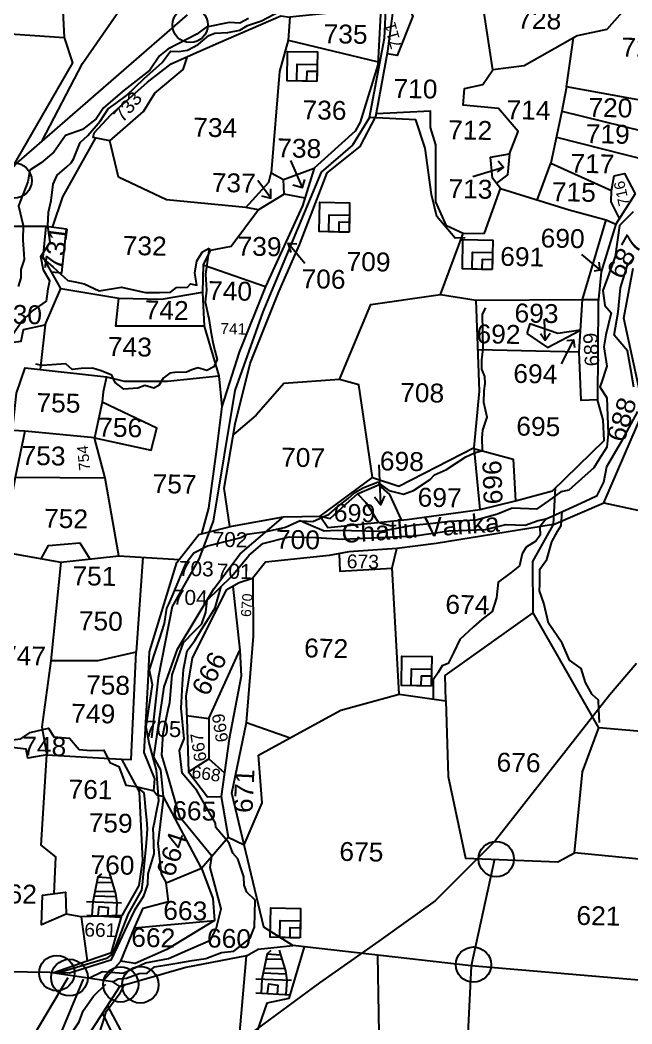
# Model space of a CAD drawing. Header units: inches. Extents: x 206739 to 240559, y 1587423 to 1599564.
# Drawn here: x 210719 to 211284, y 1588989 to 1589916 of the extents above; entities that cross this region are included whole.
import ezdxf

# ---------------------------------------------------------------- set-up
doc = ezdxf.new("R2010")
doc.units = ezdxf.units.IN
doc.header["$MEASUREMENT"] = 0
for name, color, linetype in [('BOUNDRY STONES', 240, 'Continuous'), ('PLOTS', 7, 'Continuous'), ('PLOTS NO', 7, 'Continuous'), ('ROADS', 1, 'Continuous'), ('STREAMS', 4, 'Continuous'), ('VILLAGE', 7, 'Continuous'), ('wells', 7, 'Continuous')]:
    doc.layers.add(name, color=color, linetype=linetype)
doc.styles.get("Standard").update_dxf_attribs({"font": 'arial.ttf'})

msp = doc.modelspace()

# ---------------------------------------------------------------- linework, layer by layer
at = {"layer": 'BOUNDRY STONES'}
for centre in [(210875.608, 1589911.84692), (210712.93858, 1589768.02742), (211158.3178, 1589140.94349), (210752.45341, 1589035.65739), (211137.31219, 1589043.41353), (210811.48078, 1589025.17908)]:
    msp.add_circle(centre, 16.31484, dxfattribs=at)
at = {"layer": 'BOUNDRY STONES', "color": 1}
for centre in [(210764.0713, 1589031.46771), (210829.60075, 1589024.80466)]:
    msp.add_circle(centre, 16.92669, dxfattribs=at)
at = {"layer": 'PLOTS'}
for points in [[(211279.14973, 1589929.0015), (211260.53342, 1589907.49134), (211233.05621, 1589901.70036), (211219.42917, 1589894.01056), (211184.24769, 1589874.15749), (211155.22056, 1589870.27558), (211145.59054, 1589932.76551), (211182.13264, 1589942.66378), (211196.1739, 1589960.97232)], [(210757.60043, 1589930.66384), (210759.20781, 1589900.36036), (210767.06521, 1589876.95444), (210710.41955, 1589778.62719), (210687.64485, 1589772.65852), (210655.86086, 1589788.16561), (210613.53341, 1589787.07101), (210610.49346, 1589824.22205), (210590.09042, 1589822.55253), (210582.74373, 1589816.65224), (210577.89683, 1589787.18447), (210613.53341, 1589787.07101)], [(211063.32853, 1589927.11096), (211051.76282, 1589927.70701), (211049.04318, 1589874.93563), (211032.74548, 1589822.02164), (211027.93476, 1589813.73337), (210990.24205, 1589779.60015), (210979.51231, 1589744.62392), (210945.0722, 1589670.04811), (210920.92808, 1589609.30546), (210905.03261, 1589559.19758)], [(210912.30917, 1589448.28518), (210907.08534, 1589483.68375), (210917.30881, 1589543.12463), (210931.12632, 1589598.85049), (210957.49425, 1589665.08194), (210976.47817, 1589708.54349), (211002.28059, 1589775.20887), (211032.66795, 1589799.37961), (211047.28592, 1589827.21728), (211056.60169, 1589879.17541), (211058.12962, 1589887.69732), (211063.32853, 1589927.11096), (211075.02858, 1589931.18582), (211081.17576, 1589919.89622), (211066.77055, 1589883.47029), (211057.66447, 1589885.10295)], [(211051.76282, 1589927.70701), (210967.75717, 1589919.06797), (210966.24896, 1589897.66804), (211049.19447, 1589877.87114)], [(210872.90921, 1589921.34672), (210795.18809, 1589853.70722), (210717.46032, 1589786.06194), (210710.41955, 1589778.62719), (210703.58246, 1589732.00883), (210708.30928, 1589668.09821), (210676.1692, 1589648.66498), (210604.34068, 1589644.73596), (210474.74567, 1589600.69297), (210387.23303, 1589677.22219), (210386.06376, 1589736.05974), (210344.42712, 1589741.15596), (210351.48931, 1589863.48703), (210330.36369, 1589923.74534)], [(210927.08227, 1589743.21466), (210853.85589, 1589750.09538), (210809.53386, 1589771.16441), (210801.42351, 1589804.77661), (210832.39213, 1589831.8346), (210843.00973, 1589848.68531), (210869.07579, 1589870.79502), (210873.02921, 1589882.7452), (210901.76049, 1589895.17834), (210959.43307, 1589920.13551), (210967.75717, 1589919.06797)], [(210592.02855, 1589822.71113), (210589.9915, 1589850.26771), (210595.81188, 1589908.6718), (210596.12603, 1589911.29996), (210759.20781, 1589900.36036)], [(210966.24896, 1589897.66804), (210958.00377, 1589868.85534), (210950.49076, 1589775.02771), (210961.98262, 1589769.12052), (210990.24205, 1589779.60015)], [(211223.19782, 1589854.68591), (211229.8263, 1589899.87771)], [(210801.42351, 1589804.77661), (210786.0147, 1589807.92987), (210786.88998, 1589812.20703), (210802.26877, 1589828.72165), (210836.22813, 1589859.09649), (210857.93704, 1589875.92166), (210873.02921, 1589882.7452)], [(211170.72583, 1589792.68715), (211178.76692, 1589813.38671), (211160.50994, 1589834.71099), (211127.68481, 1589837.67508), (211129.08663, 1589853.19925), (211145.87422, 1589856.74448), (211155.22056, 1589870.27558)], [(211335.84275, 1589818.24034), (211321.20394, 1589829.34553), (211306.28372, 1589839.47511), (211223.19782, 1589854.68591), (211219.05527, 1589832.05806), (211294.108, 1589813.79332), (211306.28372, 1589839.47511)], [(211127.69, 1589719.16241), (211112.30567, 1589726.15867), (211102.44743, 1589748.42042), (211102.62123, 1589801.02363), (211097.69738, 1589817.22434), (211097.77882, 1589832.28258), (211047.71061, 1589829.58598)], [(211219.05527, 1589832.05806), (211208.76927, 1589783.97894)], [(210748.54905, 1589724.80114), (210757.88992, 1589753.03293), (210788.64915, 1589807.39076)], [(211213.91227, 1589808.0185), (211298.94052, 1589786.65062)], [(211162.2477, 1589760.57645), (211154.80739, 1589770.32817), (211153.05902, 1589789.63899), (211170.72583, 1589792.68715), (211168.65308, 1589773.23835), (211158.49836, 1589765.49056)], [(211196.31785, 1589750.04305), (211208.76927, 1589783.97894), (211264.77989, 1589758.90469), (211267.25754, 1589772.34734), (211276.77798, 1589774.57964), (211286.69656, 1589755.66254), (211268.96015, 1589727.80713)], [(210962.59233, 1589755.33297), (210938.86499, 1589741.01917), (210927.08227, 1589743.21466), (210948.33798, 1589766.63853), (210950.49076, 1589775.02771)], [(210981.71383, 1589751.80033), (210962.59233, 1589755.33297), (210961.98262, 1589769.12052)], [(211106.84733, 1589662.82254), (211127.69, 1589719.16241), (211147.44929, 1589719.54138), (211162.2477, 1589760.57645), (211225.84956, 1589740.9128), (211259.85961, 1589731.75604)], [(211272.24684, 1589732.96894), (211264.57777, 1589748.43839), (211264.77989, 1589758.90469)], [(210938.86499, 1589741.01917), (210913.40493, 1589707.08581), (210894.04171, 1589703.34871), (210887.64312, 1589690.08994), (210945.0722, 1589670.04811)], [(210850.93013, 1589198.77185), (210848.69268, 1589223.58194), (210841.99155, 1589235.00579), (210851.49622, 1589300.1994), (210864.04562, 1589334.8297), (210897.52481, 1589390.61121), (210921.92544, 1589423.12972), (210961.71794, 1589457.1281), (210995.73925, 1589457.81865), (211002.82606, 1589447.44043), (211075.93438, 1589454.95009), (211143.6594, 1589464.16155), (211176.2021, 1589472.15745), (211210.18426, 1589481.31183), (211258.04574, 1589527.82136), (211257.08241, 1589546.90531), (211251.77036, 1589565.33456), (211236.91556, 1589564.81291), (211234.81652, 1589609.70763), (211238.18103, 1589658.15445), (211259.85961, 1589731.75604), (211268.96015, 1589727.80713), (211255.4215, 1589683.74683), (211252.44179, 1589655.23627), (211251.77036, 1589565.33456)], [(210616.90804, 1589607.35224), (210719.4743, 1589619.5441), (210721.54498, 1589630.35015), (210741.79922, 1589634.60733), (210756.10709, 1589668.41854), (210739.90758, 1589697.37917), (210742.6235, 1589725.52638), (210711.56674, 1589725.56033)], [(210747.51506, 1589683.77891), (210756.98712, 1589682.72435), (210761.49529, 1589723.2166), (210742.6235, 1589725.52638)], [(210887.64312, 1589690.08994), (210887.15099, 1589665.03489)], [(211347.22873, 1589135.20582), (211230.50128, 1589146.90052), (211237.97751, 1589221.52256), (211253.19166, 1589262.31515), (211210.38639, 1589337.32033), (211192.5764, 1589368.52774), (211192.01971, 1589415.90348), (211211.14481, 1589450.12464), (211257.6757, 1589470.0967), (211294.65397, 1589555.76854), (211276.21554, 1589640.86846), (211284.9914, 1589687.22831)], [(210756.10709, 1589668.41854), (210809.63827, 1589659.4369), (210849.12841, 1589658.55181), (210887.15099, 1589665.03489), (210888.49739, 1589633.60382), (210807.03407, 1589633.4214), (210809.63827, 1589659.4369)], [(210995.73925, 1589457.81865), (211043.93524, 1589493.72898), (211068.34402, 1589485.47172), (211137.87148, 1589521.47656), (211142.97739, 1589573.331), (211139.89289, 1589657.6269), (211238.18103, 1589658.15445), (211252.46278, 1589658.04779)], [(211013.65592, 1589584.14176), (211042.36896, 1589653.57857), (211106.84733, 1589662.82254), (211139.89289, 1589657.6269)], [(210640.05846, 1588402.49979), (210627.49533, 1588570.77079), (210619.26925, 1588680.95115), (210606.67756, 1588749.78948), (210726.27773, 1588793.98652), (210742.76848, 1588885.64191), (210764.21053, 1588951.26812), (210810.72826, 1589023.24612), (210804.31985, 1589027.38773), (210745.97373, 1589036.27771), (210684.12279, 1589037.07197), (210694.43818, 1589080.07013), (210639.66505, 1589095.80465), (210631.0883, 1589262.72881), (210632.78181, 1589362.49291), (210634.49506, 1589463.42044), (210639.23632, 1589540.93303), (210616.90804, 1589607.35224), (210604.34068, 1589644.73596), (210613.45525, 1589644.86416)], [(210741.79922, 1589634.60733), (210737.15537, 1589593.46547)], [(210888.49739, 1589633.60382), (210902.12767, 1589587.61547)], [(211186.6484, 1589626.66068), (211205.80432, 1589613.64343), (211236.14631, 1589629.78458), (211215.24984, 1589626.72028), (211189.27225, 1589635.58552), (211186.6484, 1589626.66068)], [(211141.56867, 1589611.82969), (211234.81652, 1589609.70763)], [(210711.54388, 1589536.9346), (210715.30774, 1589571.6408), (210723.11393, 1589595.05038), (210798.33047, 1589586.56037), (210795.32109, 1589572.67532), (210794.20578, 1589563.38569)], [(210798.33047, 1589586.56037), (210814.65742, 1589582.75612), (210854.5845, 1589582.75548), (210902.12767, 1589587.61547), (210905.03261, 1589559.19758), (210899.85577, 1589519.95138), (210892.65598, 1589465.36899), (210885.9903, 1589441.55087)], [(211043.93524, 1589493.72898), (211031.47966, 1589579.40373), (211013.65592, 1589584.14176), (210962.0387, 1589580.43085), (210936.64238, 1589551.10613), (210915.63144, 1589533.37215)], [(210797.13276, 1589493.06419), (210787.12957, 1589530.17065), (210839.6142, 1589518.75388), (210844.91092, 1589539.15212), (210794.20578, 1589563.38569), (210787.12957, 1589530.17065), (210722.89886, 1589536.3067), (210714.10468, 1589493.74963)], [(210722.89886, 1589536.3067), (210639.23632, 1589540.93303)], [(211136.56956, 1589520.80236), (211173.87138, 1589510.68506), (211176.2021, 1589472.15745)], [(211143.6594, 1589464.16155), (211137.87148, 1589521.47656)], [(210809.79782, 1589421.33149), (210797.13276, 1589493.06419), (210714.10468, 1589493.74963), (210701.31361, 1589424.88185)], [(210995.73925, 1589457.81865), (211004.9173, 1589455.77722), (211019.8239, 1589469.32264), (211030.08519, 1589478.64692), (211038.0553, 1589470.55155), (211042.46804, 1589463.35208), (211049.29503, 1589452.21371), (211060.40169, 1589449.17241)], [(211030.08519, 1589478.64692), (211049.46309, 1589486.78433), (211059.78053, 1589477.88985), (211070.41188, 1589454.38282)], [(211211.14481, 1589450.12464), (211212.98349, 1589484.032)], [(211257.6757, 1589470.0967), (211319.13457, 1589456.89586), (211374.48604, 1589401.27224), (211430.91993, 1589399.31434)], [(210842.08278, 1589203.94287), (210843.03493, 1589215.27477), (210833.0482, 1589239.51788), (210836.69778, 1589305.25165), (210838.2125, 1589332.53378), (210852.82861, 1589380.74453), (210863.20909, 1589414.98419), (210883.53192, 1589440.92183), (210914.17512, 1589448.76263), (210961.71794, 1589457.1281)], [(211211.14481, 1589450.12464), (211102.76847, 1589432.66858), (211066.59412, 1589427.90805), (211022.22796, 1589424.99958), (211004.09498, 1589421.56985), (210945.2452, 1589415.3499), (210933.14249, 1589400.31649), (210920.94568, 1589396.40222), (210909.03841, 1589389.54297), (210877.37669, 1589327.05331), (210871.7022, 1589291.61528), (210872.40351, 1589270.59244), (210874.0328, 1589221.75241), (210891.50226, 1589198.5034), (210904.24282, 1589198.81026), (210910.7177, 1589161.36604), (210925.46879, 1589154.04129), (210913.99029, 1589201.99897), (210927.71471, 1589267.31773), (210934.24401, 1589346.96064), (210933.93482, 1589401.30068)], [(210738.05457, 1589418.56145), (210744.65467, 1589430.83945), (210773.7168, 1589433.28279), (210782.92777, 1589418.33164)], [(210704.45055, 1589424.58981), (210756.05772, 1589415.33179), (210809.79782, 1589421.33149), (210865.52995, 1589417.94627)], [(211013.16147, 1589423.28471), (211013.79671, 1589407.13593), (211062.37779, 1589409.78457)], [(211068.72988, 1589293.27527), (211062.35963, 1589410.11769), (211066.59412, 1589427.90805)], [(210756.05772, 1589415.33179), (210746.92627, 1589324.17441)], [(210831.86597, 1589419.99105), (210825.61674, 1589332.10331)], [(210914.99204, 1589392.9726), (210921.52832, 1589333.91615), (210922.72259, 1589310.01016), (210911.63927, 1589252.17219), (210904.24282, 1589198.81026)], [(211111.7832, 1589287.09691), (211111.21843, 1589310.50902), (211192.5764, 1589368.52774)], [(210812.11434, 1589233.23963), (210821.09185, 1589233.0618), (210825.61674, 1589332.10331), (210790.45504, 1589324.27867), (210746.92627, 1589324.17441), (210738.57757, 1589263.04863), (210743.16111, 1589237.18214)], [(210892.88505, 1589270.76753), (210921.52832, 1589333.91615)], [(211325.65272, 1589026.03706), (211135.22106, 1589042.37911), (210970.50196, 1589061.08831), (210943.68206, 1589077.9455), (210925.46879, 1589154.04129), (210942.27276, 1589192.96693), (210938.77522, 1589237.14677), (210980.40112, 1589259.89167), (211014.84289, 1589278.71106), (211068.72988, 1589293.27527), (211111.7832, 1589287.09691), (211113.8049, 1589217.40362), (211130.08428, 1589141.8978), (211215.15655, 1589138.5281), (211230.50128, 1589146.90052)], [(210872.30071, 1589273.67401), (210892.88505, 1589270.76753), (210892.72676, 1589233.6218)], [(210927.71471, 1589267.31773), (210967.98643, 1589253.10813)], [(211449.32683, 1589245.19965), (211253.19166, 1589262.31515)], [(210749.97338, 1589109.00405), (210751.54598, 1589143.04644), (210737.89464, 1589153.7538), (210743.16111, 1589237.18214), (210725.58323, 1589234.12739), (210724.13522, 1589242.45971), (210631.57144, 1589253.32584)], [(210743.16111, 1589237.18214), (210812.11434, 1589233.23963), (210828.52932, 1589203.15799), (210831.49021, 1589139.7635), (210828.16193, 1589116.50187), (210812.48166, 1589088.85724)], [(210874.0328, 1589221.75241), (210892.72676, 1589233.6218), (210907.27536, 1589220.68859)], [(210825.81365, 1589208.13466), (210842.08278, 1589203.94287), (210844.76119, 1589200.2298), (210850.93013, 1589198.77185)], [(210886.20535, 1589132.68542), (210850.93013, 1589198.77185), (210845.8574, 1589155.50359), (210848.75759, 1589127.41818), (210853.36965, 1589119.04037)], [(210886.20535, 1589132.68542), (210910.7177, 1589161.36604)], [(211156.85535, 1589140.8374), (211135.22106, 1589042.37911), (211124.58371, 1588829.05877), (211331.86974, 1588829.64517)], [(210824.22752, 1589077.45585), (210832.26244, 1589095.64948), (210855.685, 1589101.80783), (210853.36965, 1589119.04037), (210886.20535, 1589132.68542), (210896.51763, 1589104.45688), (210898.24144, 1589084.22381)], [(210774.80301, 1589087.4961), (210760.9829, 1589090.12323), (210738.30282, 1589080.11746), (210739.35484, 1589107.51201), (210760.59193, 1589110.4961), (210760.9829, 1589090.12323)], [(210748.82309, 1589035.84356), (210780.54983, 1589046.83001), (210803.12303, 1589054.64674), (210812.48166, 1589088.85724), (210774.80301, 1589087.4961), (210780.54983, 1589046.83001)], [(210795.45018, 1589028.73917), (210811.71294, 1589046.49497), (210824.22752, 1589077.45585), (210898.24144, 1589084.22381), (210854.02728, 1589057.31266), (210824.91313, 1589044.38906), (210811.71294, 1589046.49497)], [(210722.32828, 1588393.37512), (210757.52334, 1588454.38709), (210765.79621, 1588551.84527), (210767.1308, 1588567.56742), (210820.48911, 1588703.09568), (210847.89989, 1588703.50987), (210855.20015, 1588750.03429), (210846.89215, 1588796.90024), (210871.6125, 1588817.07552), (210875.47403, 1588845.77909), (210885.74075, 1588862.68835), (210908.71741, 1588938.54328), (210921.61746, 1588981.13139), (210927.68556, 1589051.43449), (210938.56129, 1589057.63455), (210970.50196, 1589061.08831)], [(210981.09276, 1589059.88538), (210966.89596, 1589012.15583), (210946.45886, 1589007.74304), (210924.88559, 1588945.95364), (210893.01032, 1588854.65759), (210877.56889, 1588810.43077), (210891.5178, 1588795.00798), (211023.53679, 1588781.09498), (211033.38492, 1588836.99126), (211052.66699, 1588835.37817)], [(211124.58371, 1588829.05877), (211052.66699, 1588835.37817), (211048.97804, 1589052.1748)], [(210927.68556, 1589051.43449), (210871.67211, 1589040.88481), (210810.72826, 1589023.24612)], [(210699.31598, 1588868.52881), (210706.59974, 1588879.43126), (210712.90255, 1588932.846), (210724.13358, 1588966.17677), (210763.04431, 1589031.66684)], [(210799.15169, 1589005.33342), (210813.69103, 1588978.22671), (210848.08102, 1588976.41676), (210844.67951, 1588911.78631), (210857.3825, 1588867.21613), (210871.63194, 1588817.22)]]:
    msp.add_lwpolyline(points, dxfattribs=at)
at = {"layer": 'PLOTS NO'}
for points in [[(210979.39312, 1589761.58122), (210968.57953, 1589786.50987)], [(211159.43279, 1589776.21706), (211165.16531, 1589780.07117), (211160.01535, 1589785.82051)], [(211165.16531, 1589780.07117), (211136.80837, 1589771.49966)], [(210950.2675, 1589751.63775), (210938.05273, 1589768.09601)], [(210970.47018, 1589764.22553), (210979.39312, 1589761.58122), (210981.56427, 1589768.90754)], [(210941.49334, 1589753.97012), (210950.2675, 1589751.63775), (210950.27997, 1589760.28943)], [(210968.908, 1589701.45848), (210966.07866, 1589710.31324), (210974.31527, 1589709.59249)], [(210966.07866, 1589710.31324), (210981.54656, 1589691.56259)], [(211254.50548, 1589685.49577), (211237.44931, 1589699.85347)], [(211248.77934, 1589684.54787), (211254.50548, 1589685.49577), (211253.34001, 1589692.53624)], [(211203.60847, 1589620.44337), (211202.80548, 1589639.95451)], [(211199.15064, 1589626.78515), (211203.60847, 1589620.44337), (211208.04967, 1589626.87619)], [(211229.84634, 1589620.91333), (211218.28139, 1589598.70897)], [(211223.47598, 1589620.27668), (211229.84634, 1589620.91333), (211230.56867, 1589613.6856)], [(211051.71452, 1589468.24845), (211050.27628, 1589505.47519)], [(211045.79952, 1589475.74842), (211051.71452, 1589468.24845), (211055.35537, 1589476.80967)]]:
    msp.add_lwpolyline(points, dxfattribs=at)
at = {"layer": 'ROADS'}
for points in [[(210738.90226, 1589804.72253), (210776.25827, 1589876.16148), (210861.0443, 1589999.27147), (210892.75832, 1590050.02772), (210893.93519, 1590080.07146), (210949.62588, 1590102.12898), (210964.61963, 1590108.06758), (210975.3106, 1590170.06474), (210980.0259, 1590197.40887), (210959.56986, 1590272.63205), (210953.5845, 1590308.33523), (210948.08881, 1590336.17205), (210941.93304, 1590367.3523), (210944.3314, 1590469.15801), (210942.19368, 1590535.80874), (210894.74633, 1590555.29254), (210881.04624, 1590569.53209), (210836.36587, 1590636.7276), (210822.82282, 1590657.0952), (210762.83958, 1590701.83448), (210727.11355, 1590736.36018)], [(211129.80922, 1589714.98282), (211120.50208, 1589714.81197), (211103.33306, 1589734.77595), (211098.41089, 1589755.12591), (211092.73481, 1589798.11795), (211084.10741, 1589824.05214), (211041.37607, 1589826.29965), (211055.14296, 1589899.73869), (211056.61526, 1589932.37584)], [(211041.37607, 1589826.29965), (211025.6785, 1589800.89392), (210996.56457, 1589775.67344), (210942.71302, 1589646.74831), (210917.04254, 1589573.95816), (210896.73667, 1589453.14716), (210883.55205, 1589418.1659), (210859.11802, 1589374.49459), (210846.176, 1589308.50213), (210839.83061, 1589252.99681)], [(211287.79523, 1589321.72697), (211262.9821, 1589292.30469), (211157.75377, 1589158.0046), (211101.86024, 1589102.42443), (211049.80276, 1589065.15476), (210995.1406, 1589026.63095), (210924.82787, 1588974.8883), (210880.34456, 1588830.10211), (210866.00029, 1588760.93452), (210853.76134, 1588693.50589), (210823.62584, 1588682.0284), (210775.69178, 1588569.76946), (210761.94655, 1588458.57055)], [(210551.25481, 1588769.04218), (210666.10274, 1588801.1725), (210720.0701, 1588892.80211), (210776.98506, 1589030.09299)]]:
    msp.add_lwpolyline(points, dxfattribs=at)
at = {"layer": 'STREAMS'}
for points in [[(210711.49861, 1589625.52999), (210719.94515, 1589637.66709), (210729.62979, 1589647.474), (210742.89098, 1589656.44305), (210744.44194, 1589667.84782), (210746.12469, 1589675.24671), (210740.15585, 1589685.09962), (210737.58126, 1589697.96206), (210746.30489, 1589710.98156), (210744.03131, 1589726.14445), (210744.79181, 1589738.94248), (210747.30833, 1589749.65656), (210749.1395, 1589764.74025), (210752.88917, 1589772.86796), (210761.76459, 1589780.64046), (210765.68686, 1589784.40852), (210767.80839, 1589787.95513), (210774.03193, 1589803.16038), (210781.08702, 1589809.68672), (210792.63671, 1589823.0452), (210800.03713, 1589834.17747), (210807.32397, 1589839.41809), (210816.70266, 1589846.66836), (210832.90944, 1589861.98689), (210849.92237, 1589877.18402), (210857.56464, 1589887.54283), (210865.26057, 1589887.39421), (210873.23791, 1589888.52147), (210883.09, 1589893.71255), (210893.0064, 1589902.23368), (210898.43315, 1589904.17893), (210910.51009, 1589904.97073), (210921.58544, 1589907.06312), (210928.59601, 1589911.28412), (210941.39249, 1589915.73477), (210957.72239, 1589924.13205)], [(210929.61572, 1589917.89882), (210921.39492, 1589913.43878), (210911.67829, 1589914.10421), (210890.28002, 1589909.84106), (210881.86296, 1589903.47356), (210855.1136, 1589889.34407), (210847.35395, 1589883.32812), (210838.26888, 1589870.03979), (210814.76305, 1589851.62382), (210795.45807, 1589835.34003), (210788.84689, 1589825.21754), (210776.33538, 1589815.20899), (210760.57306, 1589809.61953), (210749.69808, 1589794.30446), (210737.95621, 1589784.28105), (210727.56128, 1589777.56292), (210725.55792, 1589766.83893), (210716.91846, 1589744.71162), (210721.43369, 1589726.53792), (210720.91978, 1589713.22261), (210721.95012, 1589700.13378), (210722.36435, 1589695.00066), (210719.36434, 1589685.83346), (210719.21594, 1589678.14865), (210716.74888, 1589669.99617)], [(211284.7208, 1589739.0505), (211272.08907, 1589726.56838), (211268.24265, 1589697.71042), (211261.11547, 1589678.16731), (211256.79967, 1589666.33313), (211258.73181, 1589652.60149), (211264.53923, 1589645.74939), (211259.55106, 1589625.49706), (211257.71822, 1589614.47891), (211260.61347, 1589596.6295), (211255.45881, 1589581.36196), (211254.14343, 1589577.46596), (211260.57211, 1589567.29527), (211261.81602, 1589533.84105), (211260.50211, 1589521.73448), (211253.53627, 1589510.54583), (211248.55211, 1589502.54019), (211237.25885, 1589492.5275), (211225.36921, 1589481.98607), (211218.12176, 1589480.22595), (211206.5818, 1589472.17312), (211195.47111, 1589464.41983), (211188.61791, 1589464.70167), (211172.99011, 1589465.34438), (211159.63032, 1589459.59991), (211139.819, 1589454.32088), (211115.76229, 1589452.89826), (211097.36272, 1589450.82722), (211080.863, 1589449.25861), (211051.32506, 1589443.6283), (211011.56796, 1589444.63496), (210999.40712, 1589444.06095), (210984.94758, 1589450.27135), (210977.26532, 1589453.57089), (210963.83361, 1589447.44395), (210945.78444, 1589443.51465), (210928.33731, 1589440.85024), (210922.33714, 1589437.73091), (210891.61544, 1589430.18751), (210879.07032, 1589423.68982), (210871.03537, 1589413.06106), (210863.39446, 1589394.87595), (210859.57353, 1589385.78226), (210855.48357, 1589376.69599), (210853.72504, 1589372.78923), (210851.57693, 1589358.54352), (210846.98284, 1589344.34349), (210842.42958, 1589330.26965), (210837.79688, 1589315.95026), (210840.50322, 1589302.41129), (210834.76826, 1589263.07451), (210837.79375, 1589247.02682), (210844.33775, 1589223.29373), (210846.40794, 1589194.86338), (210844.15204, 1589184.31839), (210842.25428, 1589174.62039), (210841.13914, 1589168.92177), (210841.35609, 1589163.53687), (210842.07353, 1589145.72906), (210836.54478, 1589127.45738), (210836.18245, 1589117.55899), (210832.37134, 1589106.19008), (210824.09482, 1589093.61369), (210817.25005, 1589079.00165), (210808.52392, 1589060.37334), (210802.47835, 1589047.46741), (210779.03862, 1589040.1485), (210764.18626, 1589035.51095), (210748.82309, 1589035.84356)], [(210893.26854, 1589705.7073), (210889.73867, 1589681.67963), (210890.71477, 1589666.71065), (210889.45358, 1589655.99619), (210892.73389, 1589640.627), (210894.82098, 1589628.58449), (210896.52709, 1589618.65496), (210898.48059, 1589610.61577), (210900.4341, 1589602.57657), (210897.55861, 1589595.80426), (210890.95905, 1589592.5627), (210882.77865, 1589594.82629), (210877.26144, 1589593.03779), (210872.36854, 1589590.81601), (210861.60996, 1589590.60269), (210856.96021, 1589590.06076), (210850.54301, 1589585.34171), (210846.61864, 1589578.67941), (210841.92824, 1589576.03264), (210833.7521, 1589578.50673), (210827.17267, 1589576.31759), (210814.28987, 1589575.30299), (210806.39365, 1589581.35125), (210803.36167, 1589588.14789), (210793.52765, 1589592.12795), (210785.5662, 1589594.80854), (210774.80356, 1589594.38465), (210766.56219, 1589593.49099), (210760.75767, 1589598.65663), (210747.87893, 1589597.85252), (210739.00512, 1589596.97107), (210733.12743, 1589598.34797)], [(210737.58126, 1589697.96206), (210748.93843, 1589687.87528), (210762.53482, 1589675.79976), (210769.49912, 1589674.37996), (210777.802, 1589672.68727), (210791.61715, 1589666.05226), (210812.08669, 1589669.39935), (210827.42838, 1589665.98443), (210834.35895, 1589664.44175), (210847.27893, 1589664.70035), (210857.48551, 1589664.91907), (210862.98125, 1589669.17905), (210873.18802, 1589669.39776), (210875.95395, 1589672.463), (210881.76157, 1589671.3113), (210879.8931, 1589682.36654), (210881.7828, 1589693.97301), (210886.95238, 1589702.08689), (210893.26854, 1589705.7073)], [(211285.53822, 1589577.08769), (211282.57449, 1589593.52743), (211279.45861, 1589610.81112), (211267.32686, 1589625.22169), (211271.0135, 1589646.40623), (211273.09106, 1589669.02856), (211279.51036, 1589689.92883), (211284.82491, 1589696.10615)], [(210977.26532, 1589453.57089), (210988.88893, 1589453.06146), (211004.1571, 1589459.69568), (211011.86031, 1589466.60193), (211021.59627, 1589474.22487), (211027.63341, 1589479.7775), (211035.28574, 1589484.03915), (211037.57766, 1589485.12873), (211048.64853, 1589489.39513), (211059.09659, 1589481.63437), (211072.78538, 1589478.34647), (211081.80794, 1589481.69977), (211097.27024, 1589491.85772), (211101.26508, 1589496.18999), (211112.37919, 1589500.94828), (211121.4504, 1589506.82029), (211130.39314, 1589512.56876), (211138.1642, 1589516.45015), (211145.64896, 1589518.57329), (211145.49686, 1589530.29263), (211145.8853, 1589537.3402), (211150.04295, 1589549.4543), (211147.02416, 1589562.99276), (211147.10709, 1589573.82567), (211147.99029, 1589580.35971), (211147.73848, 1589586.91567), (211144.97278, 1589593.88455), (211145.01213, 1589602.45062), (211146.2181, 1589612.63198), (211145.73246, 1589644.68329), (211148.86987, 1589650.46377)], [(210782.11435, 1589030.7711), (210794.56604, 1589037.11823), (210813.67871, 1589035.65695), (210834.36885, 1589045.08694), (210855.50027, 1589049.04751), (210875.90642, 1589057.93682), (210894.43303, 1589066.00737), (210899.7825, 1589076.58867), (210904.34125, 1589094.97844), (210898.72838, 1589115.83798), (210894.03414, 1589133.28352), (210895.65007, 1589143.7362), (210873.53686, 1589170.65974), (210866.16381, 1589179.63667), (210855.27583, 1589217.38917), (210849.59004, 1589237.10381), (210850.57334, 1589257.07104), (210855.37383, 1589279.09469), (210856.78783, 1589285.58182), (210859.00845, 1589311.17145), (210864.51293, 1589327.17458), (210869.36342, 1589341.27636), (210879.19552, 1589351.19179), (210886.44263, 1589358.50031), (210890.20893, 1589369.27285), (210891.39853, 1589380.40389), (210914.11829, 1589402.36588), (210930.07812, 1589421.7167), (210942.86763, 1589432.66447), (210967.04794, 1589438.75048), (210991.64845, 1589438.27541), (211016.50112, 1589436.70328), (211083.12196, 1589439.84697), (211114.92926, 1589444.42049), (211148.3134, 1589445.6871), (211167.26858, 1589450.2358), (211185.03042, 1589449.61978), (211197.14693, 1589454.02752), (211204.55865, 1589455.52261), (211225.65364, 1589465.03368), (211244.60404, 1589473.57782), (211251.5898, 1589477.09272), (211257.84044, 1589489.25889), (211260.57982, 1589503.67719), (211265.39003, 1589512.04864), (211270.97507, 1589521.76856), (211274.83753, 1589528.4906), (211289.20613, 1589554.62742)], [(211253.73604, 1589267.3258), (211253.18777, 1589279.1638), (211252.78869, 1589287.78045), (211247.0483, 1589293.04873), (211240.66199, 1589304.22394), (211236.83299, 1589317.09475), (211226.1053, 1589324.66986), (211219.39932, 1589340.46431), (211206.74629, 1589358.93456), (211202.44704, 1589377.63126), (211198.39011, 1589388.76149), (211198.50989, 1589394.96376), (211198.77852, 1589408.87454), (211205.16233, 1589417.86419), (211209.747, 1589434.06267), (211215.38389, 1589444.42394), (211218.39274, 1589449.40706), (211219.18762, 1589462.11836)], [(211204.55865, 1589455.52261), (211198.49292, 1589448.08681), (211198.99322, 1589440.33671), (211194.80865, 1589434.79468), (211185.96157, 1589429.14872), (211182.34812, 1589423.01392), (211179.96155, 1589411.93202), (211172.07782, 1589405.87975), (211160.27638, 1589396.81988), (211158.61238, 1589382.29098), (211154.46087, 1589369.66645), (211144.99796, 1589362.2874), (211137.29312, 1589355.45607), (211124.83633, 1589343.86915), (211118.74157, 1589331.47953), (211114.014, 1589321.86919), (211108.41243, 1589319.46382), (211104.60847, 1589313.52661), (211100.13235, 1589306.54029), (211100.15422, 1589294.02951), (211100.16342, 1589288.7644)], [(210804.31985, 1589027.38773), (210809.05471, 1589030.16992), (210816.94919, 1589031.0187), (210828.63273, 1589035.22703), (210835.94621, 1589035.65788), (210842.732, 1589041.34625), (210855.80886, 1589043.52527), (210865.12946, 1589045.07838), (210877.37295, 1589047.11853), (210889.97178, 1589049.21789), (210904.58045, 1589054.5979), (210916.06303, 1589055.80647), (210921.59232, 1589060.27664), (210931.01139, 1589067.89153), (210933.61232, 1589074.49054), (210935.01832, 1589078.05781), (210935.59452, 1589102.89601), (210928.00336, 1589110.33711), (210925.55022, 1589116.82083), (210925.26979, 1589124.54984), (210921.74302, 1589134.77308), (210919.54586, 1589141.14209), (210915.09025, 1589146.43516), (210911.68733, 1589155.65478), (210899.36048, 1589170.05283), (210899.1542, 1589174.20462), (210881.72827, 1589204.22428), (210868.29765, 1589220.26195), (210867.31191, 1589228.51315), (210865.7808, 1589241.32954), (210870.05588, 1589252.01323), (210867.16977, 1589280.54817), (210868.51367, 1589302.70328), (210869.33486, 1589316.24105), (210873.00645, 1589333.40899), (210880.06377, 1589343.10552), (210886.20998, 1589353.0484), (210892.56307, 1589363.32596), (210898.67084, 1589373.20668), (210904.30319, 1589392.87814)], [(210705.98903, 1589250.4828), (210719.2495, 1589252.20786), (210727.95855, 1589257.98318), (210744.65635, 1589261.81319), (210749.79632, 1589254.0094), (210764.09899, 1589252.63254), (210773.15473, 1589242.11161), (210783.49932, 1589241.25146), (210795.8527, 1589241.67328), (210799.62391, 1589233.95379), (210801.43801, 1589230.24042), (210809.6861, 1589226.55784), (210813.88536, 1589215.69048), (210816.33218, 1589209.3583), (210825.81365, 1589208.13466), (210832.94959, 1589202.05807), (210833.40025, 1589196.64537), (210834.00897, 1589189.33431), (210834.55581, 1589182.76647), (210835.38654, 1589177.34675), (210835.77214, 1589168.82453), (210835.17669, 1589159.55231), (210834.73083, 1589152.60943), (210832.86625, 1589133.4853), (210831.5625, 1589120.11342), (210830.80716, 1589112.36625), (210818.34544, 1589090.39598), (210806.97983, 1589061.21244), (210803.97205, 1589053.48934), (210798.39307, 1589049.00188), (210752.10604, 1589035.34335)], [(210760.98492, 1588972.40171), (210773.05412, 1588990.43029), (210776.7231, 1589000.60125), (210786.27753, 1589014.39246), (210797.64688, 1589025.36139)], [(210814.97611, 1589025.80399), (210810.06615, 1589015.90393), (210797.43439, 1588999.00568), (210794.53194, 1588989.69913), (210790.62889, 1588977.18422)], [(210794.55507, 1588998.22095), (210802.76494, 1588981.54756)]]:
    msp.add_lwpolyline(points, dxfattribs=at)
at = {"layer": 'VILLAGE', "color": 5}
for points in [[(210793.70401, 1589127.2925), (210790.36789, 1589124.46365), (210785.60297, 1589101.47463), (210784.87678, 1589088.85046)], [(210801.2016, 1589127.57556), (210803.61384, 1589119.47091), (210806.72286, 1589109.02523), (210807.95211, 1589100.59302), (210807.20276, 1589087.56619)], [(210789.38486, 1589119.72091), (210803.61384, 1589119.47091)], [(210790.36789, 1589124.46365), (210802.40772, 1589123.52324)], [(210787.64259, 1589111.31509), (210806.09491, 1589111.13503)], [(210779.95517, 1589101.69742), (210812.23469, 1589100.42408)], [(210786.75725, 1589107.0436), (210807.11976, 1589106.30264)], [(210780.0376, 1589089.12883), (210811.223, 1589087.33493)], [(210790.54638, 1589088.52433), (210791.68513, 1589097.24579), (210799.80285, 1589096.18586), (210799.33306, 1589088.01888)], [(210950.28363, 1589056.44525), (210946.86652, 1589053.54773), (210941.98591, 1589030.00058), (210941.24209, 1589017.06993)], [(210946.86652, 1589053.54773), (210959.19865, 1589052.58448)], [(210957.96325, 1589056.73519), (210960.43405, 1589048.43378), (210963.61855, 1589037.7345), (210964.87765, 1589029.09757), (210964.1101, 1589015.75448)], [(210945.85963, 1589048.68984), (210960.43405, 1589048.43378)], [(210943.16822, 1589035.70476), (210964.02509, 1589034.94581)], [(210944.07506, 1589040.07995), (210962.97535, 1589039.89551)], [(210936.201, 1589030.22878), (210969.26419, 1589028.92453)], [(210947.04934, 1589016.73588), (210948.21574, 1589025.66907), (210956.53054, 1589024.58342), (210956.04934, 1589016.21816)], [(210936.28544, 1589017.35506), (210968.22795, 1589015.51761)]]:
    msp.add_lwpolyline(points, dxfattribs=at)
at = {"layer": 'wells', "color": 0}
for points in [[(210992.704, 1589859.68851), (210965.17029, 1589860.22021), (210965.69486, 1589887.38419), (210993.22857, 1589886.85248)], [(210992.704, 1589859.68851), (210974.11296, 1589860.04752), (210974.41499, 1589875.68734), (210993.00602, 1589875.32832)], [(210992.704, 1589859.68851), (210983.48333, 1589859.86657), (210983.6633, 1589869.18625), (210992.88397, 1589869.00819)], [(211022.37481, 1589720.30602), (210994.8411, 1589720.83773), (210995.36567, 1589748.00171), (211022.89938, 1589747.47)], [(211022.37481, 1589720.30602), (211003.78378, 1589720.66503), (211004.0858, 1589736.30485), (211022.67684, 1589735.94583)], [(211022.37481, 1589720.30602), (211013.15414, 1589720.48408), (211013.33412, 1589729.80377), (211022.55479, 1589729.62571)], [(211154.63424, 1589685.79156), (211127.10053, 1589686.32327), (211127.6251, 1589713.48725), (211155.15881, 1589712.95554)], [(211154.63424, 1589685.79156), (211136.0432, 1589686.15058), (211136.34523, 1589701.79039), (211154.93626, 1589701.43138)], [(211154.63424, 1589685.79156), (211145.41357, 1589685.96963), (211145.59354, 1589695.28931), (211154.81421, 1589695.11125)], [(211098.30044, 1589300.92093), (211070.76673, 1589301.45264), (211071.2913, 1589328.61662), (211098.82501, 1589328.08491)], [(211098.30044, 1589300.92093), (211079.7094, 1589301.27994), (211080.01143, 1589316.91976), (211098.60246, 1589316.56074)], [(211098.30044, 1589300.92093), (211089.07976, 1589301.09899), (211089.25974, 1589310.41868), (211098.48041, 1589310.24061)], [(210977.13391, 1589068.14092), (210949.6002, 1589068.67263), (210950.12477, 1589095.83661), (210977.65848, 1589095.3049)], [(210977.13391, 1589068.14092), (210958.54288, 1589068.49994), (210958.8449, 1589084.13975), (210977.43593, 1589083.78073)], [(210977.13391, 1589068.14092), (210967.91324, 1589068.31898), (210968.09321, 1589077.63867), (210977.31388, 1589077.46061)]]:
    msp.add_lwpolyline(points, close=True, dxfattribs=at)

# ---------------------------------------------------------------- texts
at = {"layer": 'PLOTS'}
for s, height, rotation, p in [('728', 17.440824, 358.89368629, (211177.60141, 1589908.44906)), ('711', 10.6544, 105.90811229, (211071.56262, 1589891.52153)), ('735', 17.440824, 358.89368629, (210998.73787, 1589895.09205)), ('721', 17.440824, 358.89368629, (211273.77881, 1589882.68793)), ('710', 17.440824, 358.89368629, (211063.30739, 1589844.5317)), ('733', 12.616036, 50.19311585, (210813.35205, 1589821.02409)), ('736', 17.440824, 358.89368629, (210979.22767, 1589824.78104)), ('714', 17.440824, 358.89368629, (211167.70734, 1589824.85225)), ('720', 17.440824, 358.89368629, (211243.31133, 1589827.02907)), ('734', 17.440824, 358.89368629, (210878.29073, 1589808.70772)), ('712', 17.440824, 358.89368629, (211113.85452, 1589806.29694)), ('719', 17.440824, 358.89368629, (211240.8807, 1589802.70149)), ('738', 17.440824, 358.89368629, (210955.8843, 1589789.56383)), ('717', 17.440824, 358.89368629, (211226.70369, 1589775.3004)), ('737', 17.440824, 358.89368629, (210895.39825, 1589757.59188)), ('713', 17.440824, 358.89368629, (211114.04529, 1589751.94978)), ('715', 17.440824, 358.89368629, (211209.57705, 1589749.08391)), ('716', 9.995283, 102.55559699, (211281.50461, 1589745.78077)), ('731', 17.440824, 82.76849788, (210757.86026, 1589684.24489)), ('690', 17.440824, 358.89368629, (211199.25337, 1589706.27814)), ('732', 17.440824, 358.89368629, (210813.16709, 1589699.37501)), ('739', 17.440824, 358.89368629, (210919.22253, 1589698.8421)), ('687', 17.440824, 60.78651896, (211274.69681, 1589675.6443)), ('709', 17.440824, 358.89368629, (211019.89502, 1589684.70661)), ('691', 17.440824, 358.89368629, (211161.89052, 1589689.30942)), ('706', 17.440824, 358.89368629, (210978.33376, 1589668.67905)), ('740', 17.440824, 358.89368629, (210891.9969, 1589657.70255)), ('742', 17.440824, 358.89368629, (210833.43939, 1589639.86975)), ('730', 17.440824, 358.89368629, (210697.95046, 1589635.98206)), ('693', 17.440824, 358.89368629, (211175.10501, 1589637.07676)), ('741', 10.280005, 358.89368629, (210903.40643, 1589626.14915)), ('692', 17.440824, 358.89368629, (211139.96499, 1589617.7656)), ('743', 17.440824, 358.89368629, (210799.47935, 1589606.07221)), ('689', 13.320175, 93.38550462, (211253.64809, 1589596.76251)), ('694', 17.440824, 358.89368629, (211174.02453, 1589581.12585)), ('708', 17.440824, 358.89368629, (211069.47513, 1589563.5807)), ('755', 17.440824, 358.89368629, (210733.49044, 1589554.20719)), ('688', 17.440824, 73.22976415, (211276.57903, 1589525.27352)), ('756', 17.440824, 358.89368629, (210790.53372, 1589531.51305)), ('695', 17.440824, 358.89368629, (211176.77221, 1589532.46523)), ('753', 17.440824, 358.89368629, (210719.68996, 1589505.37742)), ('754', 10.062512, 95.60000367, (210783.29515, 1589500.41627)), ('707', 17.440824, 358.89368629, (210959.45718, 1589503.77354)), ('698', 17.440824, 358.89368629, (211050.72478, 1589500.24774)), ('696', 17.440824, 91.81822298, (211164.25393, 1589469.07931)), ('757', 17.440824, 358.89368629, (210840.80804, 1589479.29857)), ('697', 17.440824, 358.89368629, (211085.59777, 1589466.78335)), ('699', 16.496733, 358.89368629, (211008.08064, 1589452.92568)), ('752', 17.440824, 358.89368629, (210740.50137, 1589447.26842)), ('Chatlu Vanka', 17.4408238, 4.24176134, (211016.10154, 1589432.95417)), ('702', 13.852745, 358.89368629, (210896.15747, 1589429.66726)), ('700', 17.440824, 358.89368629, (210954.72545, 1589427.93094)), ('703', 13.852745, 358.89368629, (210865.00143, 1589402.75427)), ('701', 13.852745, 358.89368629, (210900.05903, 1589400.32257)), ('673', 12.760265, 358.89368629, (211020.16874, 1589409.8634)), ('751', 17.440824, 358.89368629, (210766.70065, 1589394.17025)), ('704', 13.852745, 358.89368629, (210859.44758, 1589376.12063)), ('670', 9.279345, 85.75290621, (210931.64666, 1589364.48772)), ('674', 17.440824, 358.89368629, (211111.25707, 1589367.81911)), ('750', 17.440824, 358.89368629, (210772.6142, 1589352.59523)), ('672', 17.440824, 358.89368629, (210980.77928, 1589327.45851)), ('747', 17.440824, 358.89368629, (210701.65624, 1589320.56272)), ('666', 17.440824, 62.91857112, (210891.68755, 1589290.40428)), ('758', 17.440824, 358.89368629, (210779.27866, 1589293.42914)), ('749', 17.440824, 358.89368629, (210765.66852, 1589267.07873)), ('669', 11.429353, 98.63486222, (210910.92928, 1589249.83897)), ('705', 14.691053, 358.89368629, (210833.05248, 1589254.29987)), ('667', 11.429353, 98.63486222, (210890.95046, 1589232.00074)), ('748', 17.440824, 358.89368629, (210720.40328, 1589236.84936)), ('676', 17.440824, 358.89368629, (211158.52839, 1589221.92187)), ('668', 11.429353, 351.81311368, (210876.51354, 1589216.11742)), ('671', 17.440824, 87.30062708, (210933.12981, 1589183.27198)), ('761', 17.440824, 358.89368629, (210763.11553, 1589196.97681)), ('665', 17.440824, 358.89368629, (210858.93443, 1589177.19919)), ('759', 17.440824, 358.89368629, (210781.72011, 1589165.99257)), ('664', 17.440824, 71.9648962, (210860.52587, 1589123.42171)), ('675', 17.440824, 358.89368629, (211013.34584, 1589139.38892)), ('760', 17.440824, 358.89368629, (210783.37098, 1589127.2135)), ('762', 17.440824, 358.89368629, (210693.25724, 1589100.48381)), ('663', 17.440824, 358.89368629, (210850.64554, 1589084.94639)), ('621', 17.440824, 358.89368629, (211232.29327, 1589080.21955)), ('661', 12.68578, 358.89368629, (210777.77823, 1589069.39882)), ('662', 17.440824, 358.89368629, (210821.10199, 1589059.99632)), ('660', 17.440824, 358.89368629, (210891.03816, 1589059.32658))]:
    msp.add_text(s, height=height, rotation=rotation, dxfattribs=at).set_placement(p)

doc.saveas('drawing.dxf')
